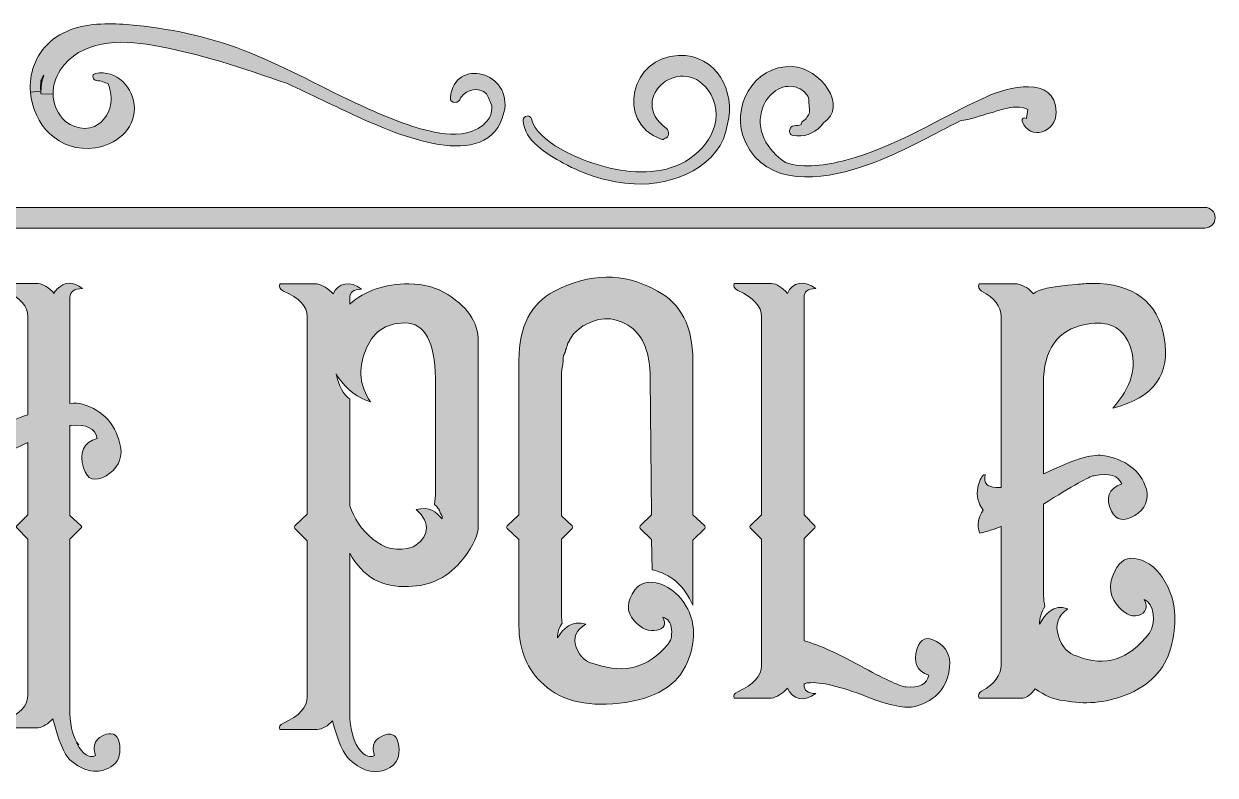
# Model space of a CAD drawing. Header units: inches. Extents: x 72 to 1008, y -817 to -264.
# Drawn here: x 540 to 1008, y -559.3 to -264.3 of the extents above; entities that cross this region are included whole.
import ezdxf

# ---------------------------------------------------------------- set-up
doc = ezdxf.new("R2010")
doc.units = ezdxf.units.IN
doc.header["$MEASUREMENT"] = 0
doc.layers.add('Layer 1', color=7, linetype='Continuous')

# ---------------------------------------------------------------- blocks, each defined once
blk = doc.blocks.new('block 4')
at = {"layer": 'Layer 1', "true_color": 0x680b10}
h = blk.add_hatch(color=246, dxfattribs=at)
h.dxf.hatch_style = 2
edge = h.paths.add_edge_path()
edge.add_spline(control_points=[(918.16, -292.94), (926.12, -289.35), (945.19, -284.16), (945.53, -299), (945.72, -306.93), (935.07, -310.52), (932.12, -302.59), (931.78, -301.68), (933.15, -300.77), (933.82, -301.55), (934.12, -300.18), (934.28, -298.99), (934.39, -297.94), (931.98, -296.59), (927.64, -297.07), (925.51, -297.59), (923.59, -298.07), (921.72, -298.76), (919.82, -299.29), (915.83, -300.4), (911.84, -301.81), (907.75, -302.45), (904.58, -304.08), (901.43, -305.73), (898.27, -307.39), (888.7, -312.38), (878.99, -317.26), (868.71, -320.63), (853.33, -325.67), (831.86, -328.57), (823.49, -310.78), (817.21, -297.38), (826.43, -280.56), (841.84, -281.09), (852.8, -281.46), (864.12, -296.89), (854.11, -303.23), (853.77, -303.71), (853.42, -304.14), (853.09, -304.49), (850.28, -307.5), (846.23, -308.95), (842.18, -308.15), (839.97, -307.71), (840.51, -304.53), (842.59, -304.37), (843.53, -304.29), (844.44, -304.16), (845.32, -303.91), (845.29, -303.48), (845.43, -303.03), (845.91, -302.68), (847.29, -301.67), (848.18, -300.39), (848.65, -299.03), (848.53, -297.16), (848.41, -295.29), (848.29, -293.4), (847.38, -291.51), (845.69, -289.93), (843.39, -289.24), (837.55, -287.53), (832.26, -291.82), (830.34, -297.04), (827, -306.02), (831.99, -313.83), (839.17, -318.81), (846.5, -321.15), (855.43, -319.84), (862.92, -317.86), (882.59, -312.68), (899.79, -301.24), (918.16, -292.94)], knot_values=[0, 0, 0, 0, 1, 1, 1, 2, 2, 2, 3, 3, 3, 4, 4, 4, 5, 5, 5, 6, 6, 6, 7, 7, 7, 8, 8, 8, 9, 9, 9, 10, 10, 10, 11, 11, 11, 12, 12, 12, 13, 13, 13, 14, 14, 14, 15, 15, 15, 16, 16, 16, 17, 17, 17, 18, 18, 18, 19, 19, 19, 20, 20, 20, 21, 21, 21, 22, 22, 22, 23, 23, 23, 24, 24, 24, 24], degree=3, periodic=1)
at = {"layer": 'Layer 1', "lineweight": 0}
blk.add_open_spline([(918.16, -292.94), (926.12, -289.35), (945.19, -284.16), (945.53, -299), (945.72, -306.93), (935.07, -310.52), (932.12, -302.59), (931.78, -301.68), (933.15, -300.77), (933.82, -301.55), (934.12, -300.18), (934.28, -298.99), (934.39, -297.94), (931.98, -296.59), (927.64, -297.07), (925.51, -297.59), (923.59, -298.07), (921.72, -298.76), (919.82, -299.29), (915.83, -300.4), (911.84, -301.81), (907.75, -302.45), (904.58, -304.08), (901.43, -305.73), (898.27, -307.39), (888.7, -312.38), (878.99, -317.26), (868.71, -320.63), (853.33, -325.67), (831.86, -328.57), (823.49, -310.78), (817.21, -297.38), (826.43, -280.56), (841.84, -281.09), (852.8, -281.46), (864.12, -296.89), (854.11, -303.23), (853.77, -303.71), (853.42, -304.14), (853.09, -304.49), (850.28, -307.5), (846.23, -308.95), (842.18, -308.15), (839.97, -307.71), (840.51, -304.53), (842.59, -304.37), (843.53, -304.29), (844.44, -304.16), (845.32, -303.91), (845.29, -303.48), (845.43, -303.03), (845.91, -302.68), (847.29, -301.67), (848.18, -300.39), (848.65, -299.03), (848.53, -297.16), (848.41, -295.29), (848.29, -293.4), (847.38, -291.51), (845.69, -289.93), (843.39, -289.24), (837.55, -287.53), (832.26, -291.82), (830.34, -297.04), (827, -306.02), (831.99, -313.83), (839.17, -318.81), (846.5, -321.15), (855.43, -319.84), (862.92, -317.86), (882.59, -312.68), (899.79, -301.24), (918.16, -292.94)], degree=3, knots=[0, 0, 0, 0, 1, 1, 1, 2, 2, 2, 3, 3, 3, 4, 4, 4, 5, 5, 5, 6, 6, 6, 7, 7, 7, 8, 8, 8, 9, 9, 9, 10, 10, 10, 11, 11, 11, 12, 12, 12, 13, 13, 13, 14, 14, 14, 15, 15, 15, 16, 16, 16, 17, 17, 17, 18, 18, 18, 19, 19, 19, 20, 20, 20, 21, 21, 21, 22, 22, 22, 23, 23, 23, 24, 24, 24, 24], dxfattribs=at)
blk = doc.blocks.new('block 5')
at = {"layer": 'Layer 1', "true_color": 0x680b10}
h = blk.add_hatch(color=246, dxfattribs=at)
h.dxf.hatch_style = 2
edge = h.paths.add_edge_path()
edge.add_spline(control_points=[(797.13, -276.72), (812.16, -276.22), (819.76, -291.2), (816.44, -303.56), (814.04, -320.44), (795.08, -328.11), (779.71, -327.17), (769.96, -326.59), (760.43, -323.72), (751.89, -319), (745.39, -315.41), (736.52, -310.3), (736.13, -302.17), (736.05, -300.32), (738.94, -299.8), (739.4, -301.65), (741.71, -310.94), (758.36, -317.57), (766.5, -320), (776.64, -323.01), (788.31, -323.91), (798.09, -319.3), (807.95, -314.64), (816, -302.62), (809.8, -291.99), (799.49, -274.33), (776.04, -293.52), (792.41, -305.44), (793.83, -306.45), (793.48, -309.01), (791.89, -309.24), (791.5, -309.66), (790.97, -309.9), (790.3, -309.65), (772.12, -302.78), (778.68, -277.31), (797.13, -276.72)], knot_values=[0, 0, 0, 0, 1, 1, 1, 2, 2, 2, 3, 3, 3, 4, 4, 4, 5, 5, 5, 6, 6, 6, 7, 7, 7, 8, 8, 8, 9, 9, 9, 10, 10, 10, 11, 11, 11, 12, 12, 12, 12], degree=3, periodic=1)
at = {"layer": 'Layer 1', "lineweight": 0}
blk.add_open_spline([(797.13, -276.72), (812.16, -276.22), (819.76, -291.2), (816.44, -303.56), (814.04, -320.44), (795.08, -328.11), (779.71, -327.17), (769.96, -326.59), (760.43, -323.72), (751.89, -319), (745.39, -315.41), (736.52, -310.3), (736.13, -302.17), (736.05, -300.32), (738.94, -299.8), (739.4, -301.65), (741.71, -310.94), (758.36, -317.57), (766.5, -320), (776.64, -323.01), (788.31, -323.91), (798.09, -319.3), (807.95, -314.64), (816, -302.62), (809.8, -291.99), (799.49, -274.33), (776.04, -293.52), (792.41, -305.44), (793.83, -306.45), (793.48, -309.01), (791.89, -309.24), (791.5, -309.66), (790.97, -309.9), (790.3, -309.65), (772.12, -302.78), (778.68, -277.31), (797.13, -276.72)], degree=3, knots=[0, 0, 0, 0, 1, 1, 1, 2, 2, 2, 3, 3, 3, 4, 4, 4, 5, 5, 5, 6, 6, 6, 7, 7, 7, 8, 8, 8, 9, 9, 9, 10, 10, 10, 11, 11, 11, 12, 12, 12, 12], dxfattribs=at)
blk = doc.blocks.new('block 6')
at = {"layer": 'Layer 1', "true_color": 0x680b10}
h = blk.add_hatch(color=246, dxfattribs=at)
h.dxf.hatch_style = 2
edge = h.paths.add_edge_path()
edge.add_spline(control_points=[(720.02, -284.19), (725.59, -285.69), (730.52, -291.25), (728.6, -299.19), (722.6, -323.87), (685.28, -307.18), (671.82, -301.11), (662.23, -296.77), (652.93, -292.16), (643.6, -287.81), (626.23, -281.73), (608.67, -275.84), (590.54, -272.7), (577.93, -270.51), (562.18, -270.55), (554.28, -282.56), (552.38, -285.43), (551.43, -288.66), (551.47, -291.89), (551.47, -291.89), (546.74, -291.78), (546.74, -291.78), (546.68, -289.3), (547.05, -286.82), (547.86, -284.51), (547.86, -284.51), (547.59, -284.86), (547.59, -284.86), (547.28, -285.48), (546.98, -286.13), (546.69, -286.77), (546.58, -288.03), (546.53, -289.36), (546.62, -290.79), (546.62, -290.79), (542.58, -291.15), (542.58, -291.15), (542.02, -284.05), (544.35, -276.67), (550.37, -271.39), (556.74, -265.81), (565.05, -264.34), (573.33, -264.34), (577.06, -264.34), (580.8, -264.63), (584.35, -264.99), (599.74, -266.55), (614.54, -269.86), (628.91, -275.72), (643.83, -281.81), (657.92, -289.75), (672.57, -296.44), (681.14, -300.38), (690.03, -304.25), (699.25, -306.37), (704.73, -307.62), (710.72, -308.62), (716.14, -306.45), (719.39, -305.28), (721.8, -303.25), (723.38, -300.4), (723.72, -299.16), (723.92, -297.84), (723.85, -296.59), (723.15, -294.71), (722.43, -293.13), (721.73, -291.86), (718.64, -288.99), (714.03, -289.93), (711.8, -293.19), (711.73, -293.26), (711.66, -293.32), (711.58, -293.4), (711.12, -295.77), (707.29, -295.83), (707.55, -293.29), (708.37, -285.23), (714.51, -282.73), (720.02, -284.19)], knot_values=[0, 0, 0, 0, 1, 1, 1, 2, 2, 2, 3, 3, 3, 4, 4, 4, 5, 5, 5, 6, 6, 6, 7, 7, 7, 8, 8, 8, 9, 9, 9, 10, 10, 10, 11, 11, 11, 12, 12, 12, 13, 13, 13, 14, 14, 14, 15, 15, 15, 16, 16, 16, 17, 17, 17, 18, 18, 18, 19, 19, 19, 20, 20, 20, 21, 21, 21, 22, 22, 22, 23, 23, 23, 24, 24, 24, 25, 25, 25, 26, 26, 26, 26], degree=3, periodic=1)
at = {"layer": 'Layer 1', "lineweight": 0}
blk.add_open_spline([(720.02, -284.19), (725.59, -285.69), (730.52, -291.25), (728.6, -299.19), (722.6, -323.87), (685.28, -307.18), (671.82, -301.11), (662.23, -296.77), (652.93, -292.16), (643.6, -287.81), (626.23, -281.73), (608.67, -275.84), (590.54, -272.7), (577.93, -270.51), (562.18, -270.55), (554.28, -282.56), (552.38, -285.43), (551.43, -288.66), (551.47, -291.89), (551.47, -291.89), (546.74, -291.78), (546.74, -291.78), (546.68, -289.3), (547.05, -286.82), (547.86, -284.51), (547.86, -284.51), (547.59, -284.86), (547.59, -284.86), (547.28, -285.48), (546.98, -286.13), (546.69, -286.77), (546.58, -288.03), (546.53, -289.36), (546.62, -290.79), (546.62, -290.79), (542.58, -291.15), (542.58, -291.15), (542.02, -284.05), (544.35, -276.67), (550.37, -271.39), (556.74, -265.81), (565.05, -264.34), (573.33, -264.34), (577.06, -264.34), (580.8, -264.63), (584.35, -264.99), (599.74, -266.55), (614.54, -269.86), (628.91, -275.72), (643.83, -281.81), (657.92, -289.75), (672.57, -296.44), (681.14, -300.38), (690.03, -304.25), (699.25, -306.37), (704.73, -307.62), (710.72, -308.62), (716.14, -306.45), (719.39, -305.28), (721.8, -303.25), (723.38, -300.4), (723.72, -299.16), (723.92, -297.84), (723.85, -296.59), (723.15, -294.71), (722.43, -293.13), (721.73, -291.86), (718.64, -288.99), (714.03, -289.93), (711.8, -293.19), (711.73, -293.26), (711.66, -293.32), (711.58, -293.4), (711.12, -295.77), (707.29, -295.83), (707.55, -293.29), (708.37, -285.23), (714.51, -282.73), (720.02, -284.19)], degree=3, knots=[0, 0, 0, 0, 1, 1, 1, 2, 2, 2, 3, 3, 3, 4, 4, 4, 5, 5, 5, 6, 6, 6, 7, 7, 7, 8, 8, 8, 9, 9, 9, 10, 10, 10, 11, 11, 11, 12, 12, 12, 13, 13, 13, 14, 14, 14, 15, 15, 15, 16, 16, 16, 17, 17, 17, 18, 18, 18, 19, 19, 19, 20, 20, 20, 21, 21, 21, 22, 22, 22, 23, 23, 23, 24, 24, 24, 25, 25, 25, 26, 26, 26, 26], dxfattribs=at)
blk = doc.blocks.new('block 7')
at = {"layer": 'Layer 1', "true_color": 0x680b10}
h = blk.add_hatch(color=246, dxfattribs=at)
h.dxf.hatch_style = 2
edge = h.paths.add_edge_path()
edge.add_spline(control_points=[(568.14, -283.83), (576.36, -282.28), (583.39, -289.29), (583.44, -297.56), (583.51, -305.99), (575.89, -311.86), (568.1, -313), (553.51, -315.14), (543.6, -303.59), (542.58, -291.15), (542.58, -291.15), (546.62, -290.79), (546.62, -290.79), (546.65, -291.1), (546.7, -291.44), (546.74, -291.78), (546.74, -291.78), (551.47, -291.89), (551.47, -291.89), (551.53, -295.32), (552.74, -298.68), (555.21, -301.51), (558.35, -305.09), (565.26, -306.96), (569.47, -303.65), (574.47, -299.71), (575.39, -293.56), (573.16, -287.93), (571.81, -287.21), (570.26, -286.74), (568.59, -286.63), (567.1, -286.54), (566.43, -284.16), (568.14, -283.83)], knot_values=[0, 0, 0, 0, 1, 1, 1, 2, 2, 2, 3, 3, 3, 4, 4, 4, 5, 5, 5, 6, 6, 6, 7, 7, 7, 8, 8, 8, 9, 9, 9, 10, 10, 10, 11, 11, 11, 11], degree=3, periodic=1)
at = {"layer": 'Layer 1', "lineweight": 0}
blk.add_open_spline([(568.14, -283.83), (576.36, -282.28), (583.39, -289.29), (583.44, -297.56), (583.51, -305.99), (575.89, -311.86), (568.1, -313), (553.51, -315.14), (543.6, -303.59), (542.58, -291.15), (542.58, -291.15), (546.62, -290.79), (546.62, -290.79), (546.65, -291.1), (546.7, -291.44), (546.74, -291.78), (546.74, -291.78), (551.47, -291.89), (551.47, -291.89), (551.53, -295.32), (552.74, -298.68), (555.21, -301.51), (558.35, -305.09), (565.26, -306.96), (569.47, -303.65), (574.47, -299.71), (575.39, -293.56), (573.16, -287.93), (571.81, -287.21), (570.26, -286.74), (568.59, -286.63), (567.1, -286.54), (566.43, -284.16), (568.14, -283.83)], degree=3, knots=[0, 0, 0, 0, 1, 1, 1, 2, 2, 2, 3, 3, 3, 4, 4, 4, 5, 5, 5, 6, 6, 6, 7, 7, 7, 8, 8, 8, 9, 9, 9, 10, 10, 10, 11, 11, 11, 11], dxfattribs=at)
blk = doc.blocks.new('block 3')
at = {"layer": 'Layer 1'}
for name in ['block 6', 'block 5', 'block 4', 'block 7']:
    blk.add_blockref(name, (0, 0), dxfattribs=at)
blk = doc.blocks.new('block 13')
at = {"layer": 'Layer 1', "true_color": 0x680b10}
h = blk.add_hatch(color=246, dxfattribs=at)
h.dxf.hatch_style = 2
edge = h.paths.add_edge_path()
edge.add_spline(control_points=[(541.63, -417.81), (541.63, -417.81), (541.63, -379.23), (541.63, -379.23), (541.63, -375.28), (538.61, -371.8), (532.34, -369.01), (530.94, -368.31), (530.48, -367.38), (531.18, -366.22), (531.18, -366.22), (545.58, -366.22), (545.58, -366.22), (547.67, -366.68), (549.77, -367.85), (551.86, -370.17), (552.09, -369.47), (552.55, -369.01), (553.02, -368.54), (556.04, -365.52), (559.29, -365.29), (563.01, -368.31), (559.76, -368.31), (558.13, -369.47), (558.13, -371.8), (558.13, -371.8), (558.13, -413.39), (558.13, -413.39), (559.99, -413.16), (561.85, -413.16), (563.01, -413.62), (571.37, -416.18), (576.49, -421.99), (578.11, -430.82), (578.58, -435.7), (576.72, -439.18), (572.3, -441.74), (567.89, -444.3), (564.87, -443.37), (563.47, -438.72), (561.62, -432.68), (563.47, -428.73), (568.82, -427.1), (568.12, -423.15), (564.64, -421.52), (558.59, -421.99), (558.59, -421.99), (558.13, -421.99), (558.13, -421.99), (558.13, -421.99), (558.13, -457.31), (558.13, -457.31), (558.13, -457.31), (562.55, -461.49), (562.55, -461.49), (562.78, -461.72), (562.78, -461.96), (562.55, -462.19), (562.55, -462.19), (558.13, -466.6), (558.13, -466.6), (558.13, -466.6), (558.13, -535.15), (558.13, -535.15), (558.36, -540.73), (559.52, -544.91), (561.62, -547.47), (561.62, -547.47), (560.69, -546.54), (560.69, -546.54), (560.92, -546.77), (560.92, -547.01), (560.92, -547.01), (563.24, -551.19), (565.57, -552.81), (568.12, -551.65), (566.73, -547.47), (568.12, -544.68), (572.3, -543.29), (575.33, -542.36), (577.18, -543.75), (577.65, -547.7), (578.11, -551.65), (576.95, -554.44), (574.16, -556.07), (569.05, -559.09), (563.71, -558.16), (558.13, -553.28), (555.81, -551.19), (553.71, -545.84), (551.39, -537.25), (549.53, -539.1), (547.67, -540.5), (545.58, -540.73), (545.58, -540.73), (531.18, -540.73), (531.18, -540.73), (530.48, -539.57), (530.94, -538.64), (532.34, -537.94), (538.61, -535.15), (541.63, -531.9), (541.63, -527.72), (541.63, -527.72), (541.63, -466.6), (541.63, -466.6), (541.63, -466.6), (537.22, -462.19), (537.22, -462.19), (536.99, -461.96), (536.99, -461.72), (537.22, -461.49), (537.22, -461.49), (541.63, -457.08), (541.63, -457.08), (541.63, -457.08), (541.63, -428.73), (541.63, -428.73), (517.93, -439.65), (506.08, -444.99), (506.08, -444.99), (506.08, -444.99), (506.08, -457.54), (506.08, -457.54), (506.08, -457.54), (510.03, -461.49), (510.03, -461.49), (510.26, -461.72), (510.26, -461.96), (510.03, -462.19), (510.03, -462.19), (506.08, -466.37), (506.08, -466.37), (506.08, -466.37), (506.08, -523.77), (506.08, -523.77), (506.08, -526.09), (507.47, -527.25), (510.73, -527.25), (506.31, -530.74), (501.2, -529.81), (499.57, -525.39), (497.48, -527.72), (495.39, -529.11), (493.3, -529.34), (493.3, -529.34), (478.89, -529.34), (478.89, -529.34), (478.43, -528.18), (478.66, -527.25), (480.05, -526.56), (486.1, -523.77), (489.35, -520.51), (489.35, -516.33), (489.35, -516.33), (489.35, -466.84), (489.35, -466.84), (489.35, -466.84), (484.7, -462.19), (484.7, -462.19), (484.47, -461.96), (484.47, -461.72), (484.7, -461.49), (484.7, -461.49), (489.35, -456.84), (489.35, -456.84), (489.35, -456.84), (489.35, -451.73), (489.35, -451.73), (484, -453.59), (479.36, -454.99), (476.1, -455.45), (475.41, -451.5), (476.34, -448.25), (478.66, -445.46), (477.03, -441.97), (476.57, -438.49), (477.73, -434.77), (478.89, -431.28), (479.82, -429.43), (480.98, -429.43), (479.36, -435.23), (483.54, -436.63), (489.35, -435.7), (489.35, -435.7), (489.35, -379.23), (489.35, -379.23), (489.35, -375.28), (486.1, -371.8), (480.05, -369.01), (478.66, -368.31), (478.43, -367.38), (478.89, -366.22), (478.89, -366.22), (493.3, -366.22), (493.3, -366.22), (495.39, -366.68), (497.48, -367.85), (499.57, -370.17), (501.43, -365.76), (506.31, -364.83), (510.73, -368.31), (507.47, -368.31), (506.08, -369.47), (506.08, -371.8), (506.08, -371.8), (506.08, -431.05), (506.08, -431.05), (512.12, -428.96), (535.59, -419.9), (541.63, -417.81)], knot_values=[0, 0, 0, 0, 1, 1, 1, 2, 2, 2, 3, 3, 3, 4, 4, 4, 5, 5, 5, 6, 6, 6, 7, 7, 7, 8, 8, 8, 9, 9, 9, 10, 10, 10, 11, 11, 11, 12, 12, 12, 13, 13, 13, 14, 14, 14, 15, 15, 15, 16, 16, 16, 17, 17, 17, 18, 18, 18, 19, 19, 19, 20, 20, 20, 21, 21, 21, 22, 22, 22, 23, 23, 23, 24, 24, 24, 25, 25, 25, 26, 26, 26, 27, 27, 27, 28, 28, 28, 29, 29, 29, 30, 30, 30, 31, 31, 31, 32, 32, 32, 33, 33, 33, 34, 34, 34, 35, 35, 35, 36, 36, 36, 37, 37, 37, 38, 38, 38, 39, 39, 39, 40, 40, 40, 41, 41, 41, 42, 42, 42, 43, 43, 43, 44, 44, 44, 45, 45, 45, 46, 46, 46, 47, 47, 47, 48, 48, 48, 49, 49, 49, 50, 50, 50, 51, 51, 51, 52, 52, 52, 53, 53, 53, 54, 54, 54, 55, 55, 55, 56, 56, 56, 57, 57, 57, 58, 58, 58, 59, 59, 59, 60, 60, 60, 61, 61, 61, 62, 62, 62, 63, 63, 63, 64, 64, 64, 65, 65, 65, 66, 66, 66, 67, 67, 67, 68, 68, 68, 69, 69, 69, 70, 70, 70, 70], degree=3, periodic=1)
h = blk.add_hatch(color=246, dxfattribs=at)
h.dxf.hatch_style = 2
edge = h.paths.add_edge_path()
edge.add_spline(control_points=[(760.74, -500.07), (756.79, -502.39), (755.63, -505.41), (757.02, -509.13), (758.42, -512.85), (760.97, -515.17), (764.92, -515.87), (776.08, -519.59), (785.37, -517.03), (792.81, -508.2), (794.2, -506.8), (794.67, -504.71), (794.44, -502.16), (794.2, -499.37), (793.04, -497.97), (790.95, -497.28), (792.58, -500.07), (791.65, -501.69), (788.63, -502.39), (785.6, -503.09), (782.58, -501.93), (779.8, -498.67), (776.54, -495.19), (776.77, -491), (780.03, -486.59), (782.35, -483.57), (785.6, -482.87), (790.02, -484.26), (794.2, -485.66), (797.69, -488.68), (800.24, -493.09), (803.5, -498.67), (803.96, -505.41), (801.41, -513.08), (798.15, -522.84), (790.02, -528.65), (776.54, -530.74), (762.37, -532.83), (751.68, -530.51), (744.24, -523.77), (737.74, -517.96), (734.48, -510.29), (734.48, -500.53), (734.48, -500.53), (734.48, -466.84), (734.48, -466.84), (734.48, -466.84), (729.84, -462.42), (729.84, -462.42), (729.6, -462.19), (729.6, -461.72), (729.84, -461.49), (729.84, -461.49), (734.48, -457.08), (734.48, -457.08), (734.48, -457.08), (734.48, -396.43), (734.48, -396.43), (734.48, -383.18), (739.13, -374.12), (748.43, -369.24), (762.37, -362.27), (775.15, -361.57), (788.86, -369.24), (798.15, -374.12), (802.8, -383.18), (802.8, -396.43), (802.8, -396.43), (802.8, -457.08), (802.8, -457.08), (802.8, -457.08), (807.45, -461.49), (807.45, -461.49), (807.68, -461.72), (807.68, -462.19), (807.45, -462.42), (807.45, -462.42), (802.8, -467.07), (802.8, -467.07), (802.8, -467.07), (802.8, -492.63), (802.8, -492.63), (799.55, -484.96), (794.2, -480.31), (786.77, -478.69), (786.77, -478.69), (786.53, -466.84), (786.53, -466.84), (786.53, -466.84), (782.12, -462.42), (782.12, -462.42), (781.89, -462.19), (781.89, -461.72), (782.12, -461.49), (782.12, -461.49), (786.53, -457.08), (786.53, -457.08), (786.53, -457.08), (786.07, -403.4), (786.07, -403.4), (786.07, -393.64), (783.28, -386.9), (778.4, -383.42), (772.36, -379.23), (766.32, -379), (759.81, -382.95), (759.81, -382.95), (759.58, -382.95), (759.58, -382.95), (759.58, -382.95), (759.35, -383.18), (759.35, -383.18), (759.11, -383.18), (759.11, -383.42), (758.88, -383.42), (758.88, -383.42), (758.88, -383.65), (758.88, -383.65), (758.88, -383.65), (758.65, -383.65), (758.65, -383.65), (758.65, -383.65), (758.65, -383.88), (758.65, -383.88), (758.65, -383.88), (758.42, -383.88), (758.42, -383.88), (757.72, -384.58), (756.79, -385.27), (756.09, -385.97), (755.4, -386.44), (755.16, -387.6), (754.47, -388.3), (754.47, -388.3), (754.47, -388.53), (754.47, -388.53), (754.23, -388.99), (753.77, -389.46), (753.54, -390.15), (753.54, -390.15), (753.54, -390.39), (753.54, -390.39), (753.54, -390.62), (753.3, -390.85), (753.3, -391.08), (753.07, -391.55), (753.07, -392.01), (752.84, -392.48), (752.84, -392.71), (752.61, -392.94), (752.61, -393.18), (752.61, -393.18), (752.61, -393.41), (752.61, -393.41), (752.61, -393.64), (752.37, -393.41), (752.37, -393.64), (752.37, -393.64), (752.37, -393.87), (752.37, -393.87), (752.14, -394.34), (751.91, -394.8), (751.91, -395.27), (751.91, -395.27), (751.91, -395.5), (751.91, -395.5), (751.91, -395.5), (751.91, -395.96), (751.91, -395.96), (751.91, -395.96), (751.91, -396.2), (751.91, -396.2), (751.91, -396.66), (751.68, -397.36), (751.68, -397.82), (751.68, -397.82), (751.68, -398.05), (751.68, -398.05), (751.68, -398.05), (751.45, -399.22), (751.45, -399.22), (751.45, -399.22), (751.21, -401.08), (751.21, -401.08), (751.21, -401.08), (751.21, -457.54), (751.21, -457.54), (751.21, -457.54), (755.4, -461.49), (755.4, -461.49), (755.63, -461.72), (755.63, -462.19), (755.4, -462.42), (755.4, -462.42), (751.21, -466.6), (751.21, -466.6), (751.21, -466.6), (751.21, -493.79), (751.21, -493.79), (751.21, -495.65), (751.21, -497.74), (751.45, -499.6), (750.28, -501.46), (749.59, -503.32), (749.59, -505.41), (751.91, -501.93), (755.16, -498.21), (760.74, -500.07)], knot_values=[0, 0, 0, 0, 1, 1, 1, 2, 2, 2, 3, 3, 3, 4, 4, 4, 5, 5, 5, 6, 6, 6, 7, 7, 7, 8, 8, 8, 9, 9, 9, 10, 10, 10, 11, 11, 11, 12, 12, 12, 13, 13, 13, 14, 14, 14, 15, 15, 15, 16, 16, 16, 17, 17, 17, 18, 18, 18, 19, 19, 19, 20, 20, 20, 21, 21, 21, 22, 22, 22, 23, 23, 23, 24, 24, 24, 25, 25, 25, 26, 26, 26, 27, 27, 27, 28, 28, 28, 29, 29, 29, 30, 30, 30, 31, 31, 31, 32, 32, 32, 33, 33, 33, 34, 34, 34, 35, 35, 35, 36, 36, 36, 37, 37, 37, 38, 38, 38, 39, 39, 39, 40, 40, 40, 41, 41, 41, 42, 42, 42, 43, 43, 43, 44, 44, 44, 45, 45, 45, 46, 46, 46, 47, 47, 47, 48, 48, 48, 49, 49, 49, 50, 50, 50, 51, 51, 51, 52, 52, 52, 53, 53, 53, 54, 54, 54, 55, 55, 55, 56, 56, 56, 57, 57, 57, 58, 58, 58, 59, 59, 59, 60, 60, 60, 61, 61, 61, 62, 62, 62, 63, 63, 63, 64, 64, 64, 65, 65, 65, 66, 66, 66, 67, 67, 67, 68, 68, 68, 69, 69, 69, 69], degree=3, periodic=1)
h = blk.add_hatch(color=246, dxfattribs=at)
h.dxf.hatch_style = 2
edge = h.paths.add_edge_path()
edge.add_spline(control_points=[(839.97, -525.16), (837.88, -527.49), (835.79, -528.65), (833.7, -529.11), (833.7, -529.11), (819.06, -529.11), (819.06, -529.11), (818.59, -527.95), (819.06, -527.25), (820.45, -526.56), (826.73, -523.77), (829.75, -520.28), (829.75, -516.33), (829.75, -516.33), (829.75, -466.6), (829.75, -466.6), (829.75, -466.6), (825.33, -462.19), (825.33, -462.19), (825.1, -461.96), (825.1, -461.72), (825.33, -461.49), (825.33, -461.49), (829.75, -457.08), (829.75, -457.08), (829.75, -457.08), (829.75, -379.23), (829.75, -379.23), (829.75, -375.28), (826.73, -371.8), (820.45, -369.01), (819.06, -368.31), (818.59, -367.38), (819.06, -366.22), (819.06, -366.22), (833.7, -366.22), (833.7, -366.22), (835.79, -366.45), (837.88, -367.85), (839.97, -370.17), (841.83, -365.76), (846.71, -364.83), (851.13, -368.31), (847.87, -368.31), (846.48, -369.47), (846.48, -371.8), (846.48, -371.8), (846.48, -457.08), (846.48, -457.08), (846.48, -457.08), (850.66, -461.49), (850.66, -461.49), (850.89, -461.72), (850.89, -461.96), (850.66, -462.19), (850.66, -462.19), (846.48, -466.37), (846.48, -466.37), (846.48, -466.37), (846.48, -506.57), (846.48, -506.57), (852.52, -508.2), (860.42, -511.92), (870.18, -517.26), (879.01, -522.14), (884.59, -524.46), (886.45, -524.7), (891.79, -525.16), (894.81, -523.54), (895.51, -520.05), (890.63, -518.42), (889.24, -515.17), (890.86, -509.59), (892.26, -505.64), (894.58, -504.71), (898.53, -506.8), (902.48, -509.13), (904.11, -512.38), (903.64, -516.8), (902.95, -524.7), (898.53, -529.81), (890.17, -532.37), (886.68, -533.3), (880.41, -532.13), (870.88, -528.41), (860.65, -524.46), (852.99, -522.61), (848.11, -523.07), (847.41, -523.07), (847.18, -523.3), (846.48, -523.54), (846.48, -523.54), (846.48, -523.77), (846.48, -523.77), (846.48, -526.09), (847.87, -527.25), (851.13, -527.25), (846.71, -530.74), (841.83, -529.58), (839.97, -525.16)], knot_values=[0, 0, 0, 0, 1, 1, 1, 2, 2, 2, 3, 3, 3, 4, 4, 4, 5, 5, 5, 6, 6, 6, 7, 7, 7, 8, 8, 8, 9, 9, 9, 10, 10, 10, 11, 11, 11, 12, 12, 12, 13, 13, 13, 14, 14, 14, 15, 15, 15, 16, 16, 16, 17, 17, 17, 18, 18, 18, 19, 19, 19, 20, 20, 20, 21, 21, 21, 22, 22, 22, 23, 23, 23, 24, 24, 24, 25, 25, 25, 26, 26, 26, 27, 27, 27, 28, 28, 28, 29, 29, 29, 30, 30, 30, 31, 31, 31, 32, 32, 32, 33, 33, 33, 33], degree=3, periodic=1)
h = blk.add_hatch(color=246, dxfattribs=at)
h.dxf.hatch_style = 2
edge = h.paths.add_edge_path()
edge.add_spline(control_points=[(642.01, -369.24), (640.61, -368.54), (640.15, -367.61), (640.61, -366.45), (640.61, -366.45), (655.25, -366.45), (655.25, -366.45), (657.34, -366.92), (659.43, -368.08), (661.52, -370.4), (663.38, -365.99), (668.26, -365.06), (672.68, -368.54), (669.42, -368.54), (668.03, -369.71), (668.03, -372.03), (668.03, -372.03), (668.03, -374.35), (668.03, -374.35), (674.07, -369.01), (681.74, -366.45), (691.27, -366.45), (697.08, -366.45), (702.19, -367.85), (706.6, -370.64), (715.2, -376.21), (719.15, -382.72), (718.46, -390.39), (718.46, -390.39), (718.46, -461.49), (718.46, -461.49), (718.69, -464.51), (716.83, -468.93), (712.65, -474.27), (707.07, -481.48), (699.87, -485.19), (691.04, -485.19), (680.81, -485.89), (673.14, -481.48), (668.03, -472.18), (668.03, -472.18), (668.03, -537.01), (668.03, -537.01), (668.5, -541.66), (669.42, -545.15), (670.59, -547.24), (672.91, -551.42), (675.47, -552.81), (677.79, -551.65), (676.4, -547.47), (677.79, -544.91), (681.97, -543.52), (684.99, -542.59), (686.85, -543.98), (687.32, -547.94), (687.78, -551.88), (686.62, -554.67), (683.83, -556.3), (678.72, -559.32), (673.38, -558.16), (668.03, -553.28), (665.71, -551.19), (663.38, -546.31), (661.29, -537.94), (659.43, -540.03), (657.34, -541.2), (655.25, -541.43), (655.25, -541.43), (640.61, -541.43), (640.61, -541.43), (640.15, -540.27), (640.61, -539.57), (642.01, -538.87), (648.28, -536.08), (651.3, -532.6), (651.3, -528.41), (651.3, -528.41), (651.3, -467.3), (651.3, -467.3), (651.3, -467.3), (646.42, -462.42), (646.42, -462.42), (646.19, -462.19), (646.19, -461.72), (646.42, -461.49), (646.42, -461.49), (651.3, -456.84), (651.3, -456.84), (651.3, -456.84), (651.3, -379.23), (651.3, -379.23), (651.3, -375.28), (648.28, -372.03), (642.01, -369.24)], knot_values=[0, 0, 0, 0, 1, 1, 1, 2, 2, 2, 3, 3, 3, 4, 4, 4, 5, 5, 5, 6, 6, 6, 7, 7, 7, 8, 8, 8, 9, 9, 9, 10, 10, 10, 11, 11, 11, 12, 12, 12, 13, 13, 13, 14, 14, 14, 15, 15, 15, 16, 16, 16, 17, 17, 17, 18, 18, 18, 19, 19, 19, 20, 20, 20, 21, 21, 21, 22, 22, 22, 23, 23, 23, 24, 24, 24, 25, 25, 25, 26, 26, 26, 27, 27, 27, 28, 28, 28, 29, 29, 29, 30, 30, 30, 31, 31, 31, 31], degree=3, periodic=1)
edge = h.paths.add_edge_path()
edge.add_spline(control_points=[(701.26, -453.13), (701.49, -451.27), (701.72, -449.64), (701.72, -448.25), (701.72, -448.25), (701.72, -403.63), (701.72, -403.63), (701.49, -389.22), (697.54, -381.79), (689.64, -381.79), (681.97, -381.79), (676.86, -385.51), (674.07, -392.94), (671.28, -400.15), (671.98, -406.65), (676.16, -412.69), (671.28, -411.3), (666.87, -408.05), (663.38, -402.93), (663.15, -402.7), (662.92, -402.24), (662.69, -401.77), (663.62, -406.42), (665.48, -409.67), (668.03, -411.76), (668.03, -411.76), (668.03, -453.59), (668.03, -453.59), (671.05, -462.42), (680.81, -474.27), (692.89, -469.63), (698.94, -466.37), (700.33, -460.33), (694.06, -454.99), (699.63, -453.82), (701.72, -455.68), (704.28, -458.7), (704.28, -458.7), (704.28, -458.47), (704.28, -458.47), (704.28, -458.47), (704.28, -457.77), (704.28, -457.77), (704.28, -457.54), (704.05, -457.08), (703.82, -456.84), (703.82, -456.84), (703.82, -456.61), (703.82, -456.61), (703.82, -456.61), (703.58, -456.38), (703.58, -456.38), (703.35, -455.92), (703.35, -455.45), (703.12, -455.22), (703.12, -455.22), (703.12, -454.99), (703.12, -454.99), (702.89, -454.99), (702.89, -454.52), (702.65, -454.52), (702.42, -454.06), (701.72, -453.36), (701.26, -453.13)], knot_values=[0, 0, 0, 0, 1, 1, 1, 2, 2, 2, 3, 3, 3, 4, 4, 4, 5, 5, 5, 6, 6, 6, 7, 7, 7, 8, 8, 8, 9, 9, 9, 10, 10, 10, 11, 11, 11, 12, 12, 12, 13, 13, 13, 14, 14, 14, 15, 15, 15, 16, 16, 16, 17, 17, 17, 18, 18, 18, 19, 19, 19, 20, 20, 20, 21, 21, 21, 21], degree=3, periodic=1)
h = blk.add_hatch(color=246, dxfattribs=at)
h.dxf.hatch_style = 2
edge = h.paths.add_edge_path()
edge.add_spline(control_points=[(922, -446.39), (922, -446.39), (923.85, -446.39), (923.85, -446.39), (923.85, -446.39), (923.85, -379.23), (923.85, -379.23), (923.85, -375.28), (921.3, -372.03), (916.19, -369.24), (915.02, -368.54), (914.79, -367.61), (915.26, -366.45), (915.26, -366.45), (930.13, -366.45), (930.13, -366.45), (932.92, -367.15), (935.01, -368.31), (936.64, -370.4), (938.03, -368.54), (943.61, -367.38), (953.6, -366.68), (955.46, -366.45), (957.55, -366.22), (959.64, -366.22), (975.9, -366.22), (985.43, -373.42), (987.99, -387.6), (990.54, -401.77), (984.04, -411.07), (967.77, -415.25), (975.21, -406.89), (977.3, -398.75), (974.74, -391.32), (972.19, -384.11), (967.08, -381.09), (959.17, -382.02), (947.56, -383.42), (941.28, -390.39), (940.59, -403.17), (940.59, -403.17), (940.59, -441.04), (940.59, -441.04), (951.74, -435.7), (959.41, -433.14), (963.82, -433.84), (972.65, -435.23), (978.46, -439.42), (981.02, -447.09), (981.95, -451.27), (980.55, -454.75), (976.37, -457.31), (972.19, -459.87), (969.17, -459.4), (967.31, -455.68), (964.75, -450.57), (965.91, -446.85), (971.26, -444.99), (970.1, -441.74), (966.38, -440.58), (960.34, -441.74), (958.71, -441.97), (951.97, -445.69), (940.59, -452.89), (940.59, -452.89), (940.59, -488.91), (940.59, -488.91), (940.59, -490.31), (940.82, -491.7), (941.05, -493.09), (939.66, -495.42), (938.96, -497.74), (938.96, -500.07), (941.28, -496.12), (944.3, -491.93), (950.11, -494.02), (946.16, -496.81), (945, -500.3), (946.39, -504.71), (947.79, -508.9), (950.11, -511.68), (953.83, -512.61), (964.75, -517.03), (974.05, -514.01), (982.18, -503.55), (984.74, -500.07), (984.04, -491.7), (980.09, -490.31), (981.71, -493.56), (980.79, -495.65), (977.76, -496.58), (974.74, -497.28), (971.96, -495.88), (969.17, -492.17), (965.91, -487.98), (966.15, -483.1), (969.4, -477.76), (971.72, -474.04), (974.98, -473.34), (979.16, -474.97), (983.34, -476.6), (986.83, -480.08), (989.38, -485.43), (992.64, -492.17), (993.1, -500.3), (990.54, -509.36), (988.22, -517.96), (982.18, -524.23), (972.65, -527.95), (964.75, -530.97), (956.62, -531.67), (948.49, -530.04), (944.3, -529.58), (940.82, -527.95), (937.33, -525.39), (935.71, -527.49), (934.08, -528.88), (932.45, -529.11), (932.45, -529.11), (915.26, -529.11), (915.26, -529.11), (914.79, -527.95), (915.02, -527.02), (916.19, -526.32), (921.3, -523.54), (923.85, -520.05), (923.85, -516.1), (923.85, -516.1), (923.85, -461.72), (923.85, -461.72), (921.07, -462.89), (918.28, -463.58), (915.49, -464.28), (914.33, -461.03), (914.79, -458.01), (916.88, -455.22), (914.79, -452.43), (914.09, -449.64), (914.79, -446.39), (915.49, -443.13), (916.42, -441.51), (917.58, -441.28), (917.12, -444.99), (918.28, -446.16), (922, -446.39)], knot_values=[0, 0, 0, 0, 1, 1, 1, 2, 2, 2, 3, 3, 3, 4, 4, 4, 5, 5, 5, 6, 6, 6, 7, 7, 7, 8, 8, 8, 9, 9, 9, 10, 10, 10, 11, 11, 11, 12, 12, 12, 13, 13, 13, 14, 14, 14, 15, 15, 15, 16, 16, 16, 17, 17, 17, 18, 18, 18, 19, 19, 19, 20, 20, 20, 21, 21, 21, 22, 22, 22, 23, 23, 23, 24, 24, 24, 25, 25, 25, 26, 26, 26, 27, 27, 27, 28, 28, 28, 29, 29, 29, 30, 30, 30, 31, 31, 31, 32, 32, 32, 33, 33, 33, 34, 34, 34, 35, 35, 35, 36, 36, 36, 37, 37, 37, 38, 38, 38, 39, 39, 39, 40, 40, 40, 41, 41, 41, 42, 42, 42, 43, 43, 43, 44, 44, 44, 45, 45, 45, 46, 46, 46, 47, 47, 47, 48, 48, 48, 48], degree=3, periodic=1)
at = {"layer": 'Layer 1', "lineweight": 0}
for points, knots in [([(541.63, -417.81), (541.63, -417.81), (541.63, -379.23), (541.63, -379.23), (541.63, -375.28), (538.61, -371.8), (532.34, -369.01), (530.94, -368.31), (530.48, -367.38), (531.18, -366.22), (531.18, -366.22), (545.58, -366.22), (545.58, -366.22), (547.67, -366.68), (549.77, -367.85), (551.86, -370.17), (552.09, -369.47), (552.55, -369.01), (553.02, -368.54), (556.04, -365.52), (559.29, -365.29), (563.01, -368.31), (559.76, -368.31), (558.13, -369.47), (558.13, -371.8), (558.13, -371.8), (558.13, -413.39), (558.13, -413.39), (559.99, -413.16), (561.85, -413.16), (563.01, -413.62), (571.37, -416.18), (576.49, -421.99), (578.11, -430.82), (578.58, -435.7), (576.72, -439.18), (572.3, -441.74), (567.89, -444.3), (564.87, -443.37), (563.47, -438.72), (561.62, -432.68), (563.47, -428.73), (568.82, -427.1), (568.12, -423.15), (564.64, -421.52), (558.59, -421.99), (558.59, -421.99), (558.13, -421.99), (558.13, -421.99), (558.13, -421.99), (558.13, -457.31), (558.13, -457.31), (558.13, -457.31), (562.55, -461.49), (562.55, -461.49), (562.78, -461.72), (562.78, -461.96), (562.55, -462.19), (562.55, -462.19), (558.13, -466.6), (558.13, -466.6), (558.13, -466.6), (558.13, -535.15), (558.13, -535.15), (558.36, -540.73), (559.52, -544.91), (561.62, -547.47), (561.62, -547.47), (560.69, -546.54), (560.69, -546.54), (560.92, -546.77), (560.92, -547.01), (560.92, -547.01), (563.24, -551.19), (565.57, -552.81), (568.12, -551.65), (566.73, -547.47), (568.12, -544.68), (572.3, -543.29), (575.33, -542.36), (577.18, -543.75), (577.65, -547.7), (578.11, -551.65), (576.95, -554.44), (574.16, -556.07), (569.05, -559.09), (563.71, -558.16), (558.13, -553.28), (555.81, -551.19), (553.71, -545.84), (551.39, -537.25), (549.53, -539.1), (547.67, -540.5), (545.58, -540.73), (545.58, -540.73), (531.18, -540.73), (531.18, -540.73), (530.48, -539.57), (530.94, -538.64), (532.34, -537.94), (538.61, -535.15), (541.63, -531.9), (541.63, -527.72), (541.63, -527.72), (541.63, -466.6), (541.63, -466.6), (541.63, -466.6), (537.22, -462.19), (537.22, -462.19), (536.99, -461.96), (536.99, -461.72), (537.22, -461.49), (537.22, -461.49), (541.63, -457.08), (541.63, -457.08), (541.63, -457.08), (541.63, -428.73), (541.63, -428.73), (517.93, -439.65), (506.08, -444.99), (506.08, -444.99), (506.08, -444.99), (506.08, -457.54), (506.08, -457.54), (506.08, -457.54), (510.03, -461.49), (510.03, -461.49), (510.26, -461.72), (510.26, -461.96), (510.03, -462.19), (510.03, -462.19), (506.08, -466.37), (506.08, -466.37), (506.08, -466.37), (506.08, -523.77), (506.08, -523.77), (506.08, -526.09), (507.47, -527.25), (510.73, -527.25), (506.31, -530.74), (501.2, -529.81), (499.57, -525.39), (497.48, -527.72), (495.39, -529.11), (493.3, -529.34), (493.3, -529.34), (478.89, -529.34), (478.89, -529.34), (478.43, -528.18), (478.66, -527.25), (480.05, -526.56), (486.1, -523.77), (489.35, -520.51), (489.35, -516.33), (489.35, -516.33), (489.35, -466.84), (489.35, -466.84), (489.35, -466.84), (484.7, -462.19), (484.7, -462.19), (484.47, -461.96), (484.47, -461.72), (484.7, -461.49), (484.7, -461.49), (489.35, -456.84), (489.35, -456.84), (489.35, -456.84), (489.35, -451.73), (489.35, -451.73), (484, -453.59), (479.36, -454.99), (476.1, -455.45), (475.41, -451.5), (476.34, -448.25), (478.66, -445.46), (477.03, -441.97), (476.57, -438.49), (477.73, -434.77), (478.89, -431.28), (479.82, -429.43), (480.98, -429.43), (479.36, -435.23), (483.54, -436.63), (489.35, -435.7), (489.35, -435.7), (489.35, -379.23), (489.35, -379.23), (489.35, -375.28), (486.1, -371.8), (480.05, -369.01), (478.66, -368.31), (478.43, -367.38), (478.89, -366.22), (478.89, -366.22), (493.3, -366.22), (493.3, -366.22), (495.39, -366.68), (497.48, -367.85), (499.57, -370.17), (501.43, -365.76), (506.31, -364.83), (510.73, -368.31), (507.47, -368.31), (506.08, -369.47), (506.08, -371.8), (506.08, -371.8), (506.08, -431.05), (506.08, -431.05), (512.12, -428.96), (535.59, -419.9), (541.63, -417.81)], [0, 0, 0, 0, 1, 1, 1, 2, 2, 2, 3, 3, 3, 4, 4, 4, 5, 5, 5, 6, 6, 6, 7, 7, 7, 8, 8, 8, 9, 9, 9, 10, 10, 10, 11, 11, 11, 12, 12, 12, 13, 13, 13, 14, 14, 14, 15, 15, 15, 16, 16, 16, 17, 17, 17, 18, 18, 18, 19, 19, 19, 20, 20, 20, 21, 21, 21, 22, 22, 22, 23, 23, 23, 24, 24, 24, 25, 25, 25, 26, 26, 26, 27, 27, 27, 28, 28, 28, 29, 29, 29, 30, 30, 30, 31, 31, 31, 32, 32, 32, 33, 33, 33, 34, 34, 34, 35, 35, 35, 36, 36, 36, 37, 37, 37, 38, 38, 38, 39, 39, 39, 40, 40, 40, 41, 41, 41, 42, 42, 42, 43, 43, 43, 44, 44, 44, 45, 45, 45, 46, 46, 46, 47, 47, 47, 48, 48, 48, 49, 49, 49, 50, 50, 50, 51, 51, 51, 52, 52, 52, 53, 53, 53, 54, 54, 54, 55, 55, 55, 56, 56, 56, 57, 57, 57, 58, 58, 58, 59, 59, 59, 60, 60, 60, 61, 61, 61, 62, 62, 62, 63, 63, 63, 64, 64, 64, 65, 65, 65, 66, 66, 66, 67, 67, 67, 68, 68, 68, 69, 69, 69, 70, 70, 70, 70]), ([(760.74, -500.07), (756.79, -502.39), (755.63, -505.41), (757.02, -509.13), (758.42, -512.85), (760.97, -515.17), (764.92, -515.87), (776.08, -519.59), (785.37, -517.03), (792.81, -508.2), (794.2, -506.8), (794.67, -504.71), (794.44, -502.16), (794.2, -499.37), (793.04, -497.97), (790.95, -497.28), (792.58, -500.07), (791.65, -501.69), (788.63, -502.39), (785.6, -503.09), (782.58, -501.93), (779.8, -498.67), (776.54, -495.19), (776.77, -491), (780.03, -486.59), (782.35, -483.57), (785.6, -482.87), (790.02, -484.26), (794.2, -485.66), (797.69, -488.68), (800.24, -493.09), (803.5, -498.67), (803.96, -505.41), (801.41, -513.08), (798.15, -522.84), (790.02, -528.65), (776.54, -530.74), (762.37, -532.83), (751.68, -530.51), (744.24, -523.77), (737.74, -517.96), (734.48, -510.29), (734.48, -500.53), (734.48, -500.53), (734.48, -466.84), (734.48, -466.84), (734.48, -466.84), (729.84, -462.42), (729.84, -462.42), (729.6, -462.19), (729.6, -461.72), (729.84, -461.49), (729.84, -461.49), (734.48, -457.08), (734.48, -457.08), (734.48, -457.08), (734.48, -396.43), (734.48, -396.43), (734.48, -383.18), (739.13, -374.12), (748.43, -369.24), (762.37, -362.27), (775.15, -361.57), (788.86, -369.24), (798.15, -374.12), (802.8, -383.18), (802.8, -396.43), (802.8, -396.43), (802.8, -457.08), (802.8, -457.08), (802.8, -457.08), (807.45, -461.49), (807.45, -461.49), (807.68, -461.72), (807.68, -462.19), (807.45, -462.42), (807.45, -462.42), (802.8, -467.07), (802.8, -467.07), (802.8, -467.07), (802.8, -492.63), (802.8, -492.63), (799.55, -484.96), (794.2, -480.31), (786.77, -478.69), (786.77, -478.69), (786.53, -466.84), (786.53, -466.84), (786.53, -466.84), (782.12, -462.42), (782.12, -462.42), (781.89, -462.19), (781.89, -461.72), (782.12, -461.49), (782.12, -461.49), (786.53, -457.08), (786.53, -457.08), (786.53, -457.08), (786.07, -403.4), (786.07, -403.4), (786.07, -393.64), (783.28, -386.9), (778.4, -383.42), (772.36, -379.23), (766.32, -379), (759.81, -382.95), (759.81, -382.95), (759.58, -382.95), (759.58, -382.95), (759.58, -382.95), (759.35, -383.18), (759.35, -383.18), (759.11, -383.18), (759.11, -383.42), (758.88, -383.42), (758.88, -383.42), (758.88, -383.65), (758.88, -383.65), (758.88, -383.65), (758.65, -383.65), (758.65, -383.65), (758.65, -383.65), (758.65, -383.88), (758.65, -383.88), (758.65, -383.88), (758.42, -383.88), (758.42, -383.88), (757.72, -384.58), (756.79, -385.27), (756.09, -385.97), (755.4, -386.44), (755.16, -387.6), (754.47, -388.3), (754.47, -388.3), (754.47, -388.53), (754.47, -388.53), (754.23, -388.99), (753.77, -389.46), (753.54, -390.15), (753.54, -390.15), (753.54, -390.39), (753.54, -390.39), (753.54, -390.62), (753.3, -390.85), (753.3, -391.08), (753.07, -391.55), (753.07, -392.01), (752.84, -392.48), (752.84, -392.71), (752.61, -392.94), (752.61, -393.18), (752.61, -393.18), (752.61, -393.41), (752.61, -393.41), (752.61, -393.64), (752.37, -393.41), (752.37, -393.64), (752.37, -393.64), (752.37, -393.87), (752.37, -393.87), (752.14, -394.34), (751.91, -394.8), (751.91, -395.27), (751.91, -395.27), (751.91, -395.5), (751.91, -395.5), (751.91, -395.5), (751.91, -395.96), (751.91, -395.96), (751.91, -395.96), (751.91, -396.2), (751.91, -396.2), (751.91, -396.66), (751.68, -397.36), (751.68, -397.82), (751.68, -397.82), (751.68, -398.05), (751.68, -398.05), (751.68, -398.05), (751.45, -399.22), (751.45, -399.22), (751.45, -399.22), (751.21, -401.08), (751.21, -401.08), (751.21, -401.08), (751.21, -457.54), (751.21, -457.54), (751.21, -457.54), (755.4, -461.49), (755.4, -461.49), (755.63, -461.72), (755.63, -462.19), (755.4, -462.42), (755.4, -462.42), (751.21, -466.6), (751.21, -466.6), (751.21, -466.6), (751.21, -493.79), (751.21, -493.79), (751.21, -495.65), (751.21, -497.74), (751.45, -499.6), (750.28, -501.46), (749.59, -503.32), (749.59, -505.41), (751.91, -501.93), (755.16, -498.21), (760.74, -500.07)], [0, 0, 0, 0, 1, 1, 1, 2, 2, 2, 3, 3, 3, 4, 4, 4, 5, 5, 5, 6, 6, 6, 7, 7, 7, 8, 8, 8, 9, 9, 9, 10, 10, 10, 11, 11, 11, 12, 12, 12, 13, 13, 13, 14, 14, 14, 15, 15, 15, 16, 16, 16, 17, 17, 17, 18, 18, 18, 19, 19, 19, 20, 20, 20, 21, 21, 21, 22, 22, 22, 23, 23, 23, 24, 24, 24, 25, 25, 25, 26, 26, 26, 27, 27, 27, 28, 28, 28, 29, 29, 29, 30, 30, 30, 31, 31, 31, 32, 32, 32, 33, 33, 33, 34, 34, 34, 35, 35, 35, 36, 36, 36, 37, 37, 37, 38, 38, 38, 39, 39, 39, 40, 40, 40, 41, 41, 41, 42, 42, 42, 43, 43, 43, 44, 44, 44, 45, 45, 45, 46, 46, 46, 47, 47, 47, 48, 48, 48, 49, 49, 49, 50, 50, 50, 51, 51, 51, 52, 52, 52, 53, 53, 53, 54, 54, 54, 55, 55, 55, 56, 56, 56, 57, 57, 57, 58, 58, 58, 59, 59, 59, 60, 60, 60, 61, 61, 61, 62, 62, 62, 63, 63, 63, 64, 64, 64, 65, 65, 65, 66, 66, 66, 67, 67, 67, 68, 68, 68, 69, 69, 69, 69]), ([(839.97, -525.16), (837.88, -527.49), (835.79, -528.65), (833.7, -529.11), (833.7, -529.11), (819.06, -529.11), (819.06, -529.11), (818.59, -527.95), (819.06, -527.25), (820.45, -526.56), (826.73, -523.77), (829.75, -520.28), (829.75, -516.33), (829.75, -516.33), (829.75, -466.6), (829.75, -466.6), (829.75, -466.6), (825.33, -462.19), (825.33, -462.19), (825.1, -461.96), (825.1, -461.72), (825.33, -461.49), (825.33, -461.49), (829.75, -457.08), (829.75, -457.08), (829.75, -457.08), (829.75, -379.23), (829.75, -379.23), (829.75, -375.28), (826.73, -371.8), (820.45, -369.01), (819.06, -368.31), (818.59, -367.38), (819.06, -366.22), (819.06, -366.22), (833.7, -366.22), (833.7, -366.22), (835.79, -366.45), (837.88, -367.85), (839.97, -370.17), (841.83, -365.76), (846.71, -364.83), (851.13, -368.31), (847.87, -368.31), (846.48, -369.47), (846.48, -371.8), (846.48, -371.8), (846.48, -457.08), (846.48, -457.08), (846.48, -457.08), (850.66, -461.49), (850.66, -461.49), (850.89, -461.72), (850.89, -461.96), (850.66, -462.19), (850.66, -462.19), (846.48, -466.37), (846.48, -466.37), (846.48, -466.37), (846.48, -506.57), (846.48, -506.57), (852.52, -508.2), (860.42, -511.92), (870.18, -517.26), (879.01, -522.14), (884.59, -524.46), (886.45, -524.7), (891.79, -525.16), (894.81, -523.54), (895.51, -520.05), (890.63, -518.42), (889.24, -515.17), (890.86, -509.59), (892.26, -505.64), (894.58, -504.71), (898.53, -506.8), (902.48, -509.13), (904.11, -512.38), (903.64, -516.8), (902.95, -524.7), (898.53, -529.81), (890.17, -532.37), (886.68, -533.3), (880.41, -532.13), (870.88, -528.41), (860.65, -524.46), (852.99, -522.61), (848.11, -523.07), (847.41, -523.07), (847.18, -523.3), (846.48, -523.54), (846.48, -523.54), (846.48, -523.77), (846.48, -523.77), (846.48, -526.09), (847.87, -527.25), (851.13, -527.25), (846.71, -530.74), (841.83, -529.58), (839.97, -525.16)], [0, 0, 0, 0, 1, 1, 1, 2, 2, 2, 3, 3, 3, 4, 4, 4, 5, 5, 5, 6, 6, 6, 7, 7, 7, 8, 8, 8, 9, 9, 9, 10, 10, 10, 11, 11, 11, 12, 12, 12, 13, 13, 13, 14, 14, 14, 15, 15, 15, 16, 16, 16, 17, 17, 17, 18, 18, 18, 19, 19, 19, 20, 20, 20, 21, 21, 21, 22, 22, 22, 23, 23, 23, 24, 24, 24, 25, 25, 25, 26, 26, 26, 27, 27, 27, 28, 28, 28, 29, 29, 29, 30, 30, 30, 31, 31, 31, 32, 32, 32, 33, 33, 33, 33]), ([(642.01, -369.24), (640.61, -368.54), (640.15, -367.61), (640.61, -366.45), (640.61, -366.45), (655.25, -366.45), (655.25, -366.45), (657.34, -366.92), (659.43, -368.08), (661.52, -370.4), (663.38, -365.99), (668.26, -365.06), (672.68, -368.54), (669.42, -368.54), (668.03, -369.71), (668.03, -372.03), (668.03, -372.03), (668.03, -374.35), (668.03, -374.35), (674.07, -369.01), (681.74, -366.45), (691.27, -366.45), (697.08, -366.45), (702.19, -367.85), (706.6, -370.64), (715.2, -376.21), (719.15, -382.72), (718.46, -390.39), (718.46, -390.39), (718.46, -461.49), (718.46, -461.49), (718.69, -464.51), (716.83, -468.93), (712.65, -474.27), (707.07, -481.48), (699.87, -485.19), (691.04, -485.19), (680.81, -485.89), (673.14, -481.48), (668.03, -472.18), (668.03, -472.18), (668.03, -537.01), (668.03, -537.01), (668.5, -541.66), (669.42, -545.15), (670.59, -547.24), (672.91, -551.42), (675.47, -552.81), (677.79, -551.65), (676.4, -547.47), (677.79, -544.91), (681.97, -543.52), (684.99, -542.59), (686.85, -543.98), (687.32, -547.94), (687.78, -551.88), (686.62, -554.67), (683.83, -556.3), (678.72, -559.32), (673.38, -558.16), (668.03, -553.28), (665.71, -551.19), (663.38, -546.31), (661.29, -537.94), (659.43, -540.03), (657.34, -541.2), (655.25, -541.43), (655.25, -541.43), (640.61, -541.43), (640.61, -541.43), (640.15, -540.27), (640.61, -539.57), (642.01, -538.87), (648.28, -536.08), (651.3, -532.6), (651.3, -528.41), (651.3, -528.41), (651.3, -467.3), (651.3, -467.3), (651.3, -467.3), (646.42, -462.42), (646.42, -462.42), (646.19, -462.19), (646.19, -461.72), (646.42, -461.49), (646.42, -461.49), (651.3, -456.84), (651.3, -456.84), (651.3, -456.84), (651.3, -379.23), (651.3, -379.23), (651.3, -375.28), (648.28, -372.03), (642.01, -369.24)], [0, 0, 0, 0, 1, 1, 1, 2, 2, 2, 3, 3, 3, 4, 4, 4, 5, 5, 5, 6, 6, 6, 7, 7, 7, 8, 8, 8, 9, 9, 9, 10, 10, 10, 11, 11, 11, 12, 12, 12, 13, 13, 13, 14, 14, 14, 15, 15, 15, 16, 16, 16, 17, 17, 17, 18, 18, 18, 19, 19, 19, 20, 20, 20, 21, 21, 21, 22, 22, 22, 23, 23, 23, 24, 24, 24, 25, 25, 25, 26, 26, 26, 27, 27, 27, 28, 28, 28, 29, 29, 29, 30, 30, 30, 31, 31, 31, 31]), ([(922, -446.39), (922, -446.39), (923.85, -446.39), (923.85, -446.39), (923.85, -446.39), (923.85, -379.23), (923.85, -379.23), (923.85, -375.28), (921.3, -372.03), (916.19, -369.24), (915.02, -368.54), (914.79, -367.61), (915.26, -366.45), (915.26, -366.45), (930.13, -366.45), (930.13, -366.45), (932.92, -367.15), (935.01, -368.31), (936.64, -370.4), (938.03, -368.54), (943.61, -367.38), (953.6, -366.68), (955.46, -366.45), (957.55, -366.22), (959.64, -366.22), (975.9, -366.22), (985.43, -373.42), (987.99, -387.6), (990.54, -401.77), (984.04, -411.07), (967.77, -415.25), (975.21, -406.89), (977.3, -398.75), (974.74, -391.32), (972.19, -384.11), (967.08, -381.09), (959.17, -382.02), (947.56, -383.42), (941.28, -390.39), (940.59, -403.17), (940.59, -403.17), (940.59, -441.04), (940.59, -441.04), (951.74, -435.7), (959.41, -433.14), (963.82, -433.84), (972.65, -435.23), (978.46, -439.42), (981.02, -447.09), (981.95, -451.27), (980.55, -454.75), (976.37, -457.31), (972.19, -459.87), (969.17, -459.4), (967.31, -455.68), (964.75, -450.57), (965.91, -446.85), (971.26, -444.99), (970.1, -441.74), (966.38, -440.58), (960.34, -441.74), (958.71, -441.97), (951.97, -445.69), (940.59, -452.89), (940.59, -452.89), (940.59, -488.91), (940.59, -488.91), (940.59, -490.31), (940.82, -491.7), (941.05, -493.09), (939.66, -495.42), (938.96, -497.74), (938.96, -500.07), (941.28, -496.12), (944.3, -491.93), (950.11, -494.02), (946.16, -496.81), (945, -500.3), (946.39, -504.71), (947.79, -508.9), (950.11, -511.68), (953.83, -512.61), (964.75, -517.03), (974.05, -514.01), (982.18, -503.55), (984.74, -500.07), (984.04, -491.7), (980.09, -490.31), (981.71, -493.56), (980.79, -495.65), (977.76, -496.58), (974.74, -497.28), (971.96, -495.88), (969.17, -492.17), (965.91, -487.98), (966.15, -483.1), (969.4, -477.76), (971.72, -474.04), (974.98, -473.34), (979.16, -474.97), (983.34, -476.6), (986.83, -480.08), (989.38, -485.43), (992.64, -492.17), (993.1, -500.3), (990.54, -509.36), (988.22, -517.96), (982.18, -524.23), (972.65, -527.95), (964.75, -530.97), (956.62, -531.67), (948.49, -530.04), (944.3, -529.58), (940.82, -527.95), (937.33, -525.39), (935.71, -527.49), (934.08, -528.88), (932.45, -529.11), (932.45, -529.11), (915.26, -529.11), (915.26, -529.11), (914.79, -527.95), (915.02, -527.02), (916.19, -526.32), (921.3, -523.54), (923.85, -520.05), (923.85, -516.1), (923.85, -516.1), (923.85, -461.72), (923.85, -461.72), (921.07, -462.89), (918.28, -463.58), (915.49, -464.28), (914.33, -461.03), (914.79, -458.01), (916.88, -455.22), (914.79, -452.43), (914.09, -449.64), (914.79, -446.39), (915.49, -443.13), (916.42, -441.51), (917.58, -441.28), (917.12, -444.99), (918.28, -446.16), (922, -446.39)], [0, 0, 0, 0, 1, 1, 1, 2, 2, 2, 3, 3, 3, 4, 4, 4, 5, 5, 5, 6, 6, 6, 7, 7, 7, 8, 8, 8, 9, 9, 9, 10, 10, 10, 11, 11, 11, 12, 12, 12, 13, 13, 13, 14, 14, 14, 15, 15, 15, 16, 16, 16, 17, 17, 17, 18, 18, 18, 19, 19, 19, 20, 20, 20, 21, 21, 21, 22, 22, 22, 23, 23, 23, 24, 24, 24, 25, 25, 25, 26, 26, 26, 27, 27, 27, 28, 28, 28, 29, 29, 29, 30, 30, 30, 31, 31, 31, 32, 32, 32, 33, 33, 33, 34, 34, 34, 35, 35, 35, 36, 36, 36, 37, 37, 37, 38, 38, 38, 39, 39, 39, 40, 40, 40, 41, 41, 41, 42, 42, 42, 43, 43, 43, 44, 44, 44, 45, 45, 45, 46, 46, 46, 47, 47, 47, 48, 48, 48, 48]), ([(701.26, -453.13), (701.49, -451.27), (701.72, -449.64), (701.72, -448.25), (701.72, -448.25), (701.72, -403.63), (701.72, -403.63), (701.49, -389.22), (697.54, -381.79), (689.64, -381.79), (681.97, -381.79), (676.86, -385.51), (674.07, -392.94), (671.28, -400.15), (671.98, -406.65), (676.16, -412.69), (671.28, -411.3), (666.87, -408.05), (663.38, -402.93), (663.15, -402.7), (662.92, -402.24), (662.69, -401.77), (663.62, -406.42), (665.48, -409.67), (668.03, -411.76), (668.03, -411.76), (668.03, -453.59), (668.03, -453.59), (671.05, -462.42), (680.81, -474.27), (692.89, -469.63), (698.94, -466.37), (700.33, -460.33), (694.06, -454.99), (699.63, -453.82), (701.72, -455.68), (704.28, -458.7), (704.28, -458.7), (704.28, -458.47), (704.28, -458.47), (704.28, -458.47), (704.28, -457.77), (704.28, -457.77), (704.28, -457.54), (704.05, -457.08), (703.82, -456.84), (703.82, -456.84), (703.82, -456.61), (703.82, -456.61), (703.82, -456.61), (703.58, -456.38), (703.58, -456.38), (703.35, -455.92), (703.35, -455.45), (703.12, -455.22), (703.12, -455.22), (703.12, -454.99), (703.12, -454.99), (702.89, -454.99), (702.89, -454.52), (702.65, -454.52), (702.42, -454.06), (701.72, -453.36), (701.26, -453.13)], [0, 0, 0, 0, 1, 1, 1, 2, 2, 2, 3, 3, 3, 4, 4, 4, 5, 5, 5, 6, 6, 6, 7, 7, 7, 8, 8, 8, 9, 9, 9, 10, 10, 10, 11, 11, 11, 12, 12, 12, 13, 13, 13, 14, 14, 14, 15, 15, 15, 16, 16, 16, 17, 17, 17, 18, 18, 18, 19, 19, 19, 20, 20, 20, 21, 21, 21, 21])]:
    blk.add_open_spline(points, degree=3, knots=knots, dxfattribs=at)
blk = doc.blocks.new('block 16')
at = {"layer": 'Layer 1', "true_color": 0x680b10}
h = blk.add_hatch(color=246, dxfattribs=at)
h.dxf.hatch_style = 2
edge = h.paths.add_edge_path()
edge.add_spline(control_points=[(1003.91, -344.53), (1003.91, -344.53), (76.09, -344.53), (76.09, -344.53), (73.84, -344.53), (72.03, -342.71), (72.03, -340.46), (72.03, -338.22), (73.84, -336.4), (76.09, -336.4), (76.09, -336.4), (1003.91, -336.4), (1003.91, -336.4), (1006.16, -336.4), (1007.97, -338.22), (1007.97, -340.46), (1007.97, -342.71), (1006.16, -344.53), (1003.91, -344.53)], knot_values=[0, 0, 0, 0, 1, 1, 1, 2, 2, 2, 3, 3, 3, 4, 4, 4, 5, 5, 5, 6, 6, 6, 6], degree=3, periodic=1)
at = {"layer": 'Layer 1', "lineweight": 0}
blk.add_open_spline([(1003.91, -344.53), (1003.91, -344.53), (76.09, -344.53), (76.09, -344.53), (73.84, -344.53), (72.03, -342.71), (72.03, -340.46), (72.03, -338.22), (73.84, -336.4), (76.09, -336.4), (76.09, -336.4), (1003.91, -336.4), (1003.91, -336.4), (1006.16, -336.4), (1007.97, -338.22), (1007.97, -340.46), (1007.97, -342.71), (1006.16, -344.53), (1003.91, -344.53)], degree=3, knots=[0, 0, 0, 0, 1, 1, 1, 2, 2, 2, 3, 3, 3, 4, 4, 4, 5, 5, 5, 6, 6, 6, 6], dxfattribs=at)
blk = doc.blocks.new('block 15')
at = {"layer": 'Layer 1'}
blk.add_blockref('block 16', (0, 0), dxfattribs=at)
blk = doc.blocks.new('block 2')
at = {"layer": 'Layer 1'}
for name in ['block 3', 'block 15', 'block 13']:
    blk.add_blockref(name, (0, 0), dxfattribs=at)

msp = doc.modelspace()

# ---------------------------------------------------------------- block references
at = {"layer": 'Layer 1'}
msp.add_blockref('block 2', (0, 0), dxfattribs=at)

doc.saveas('drawing.dxf')
